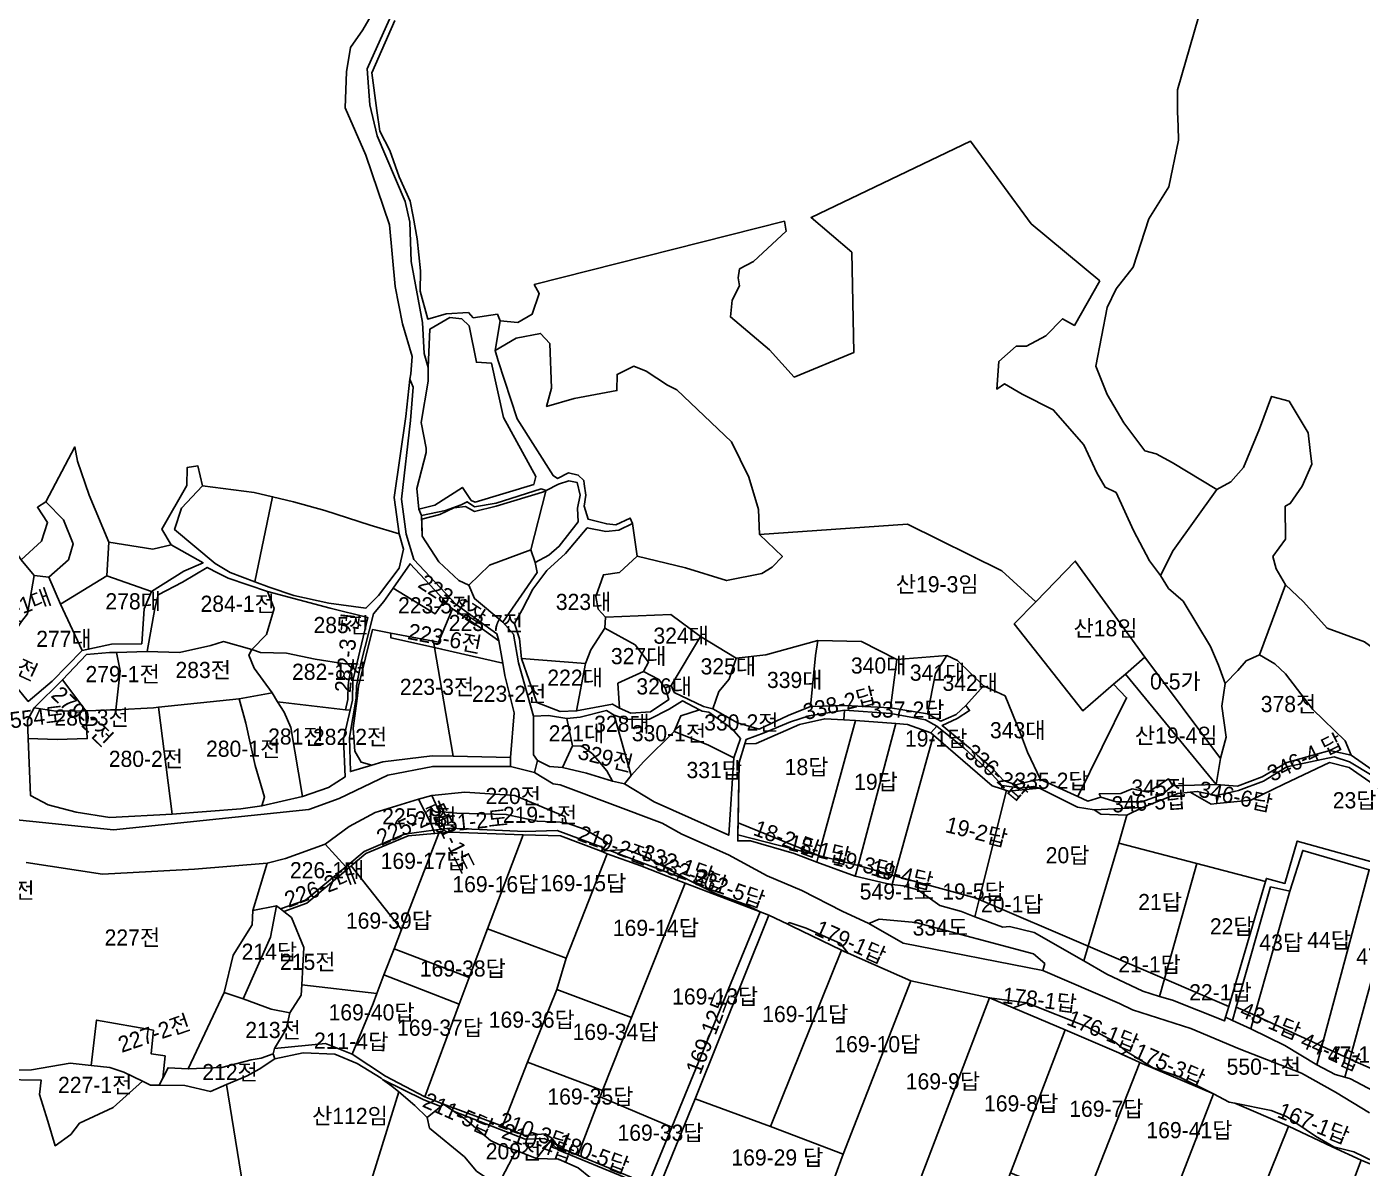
# Model space of a CAD drawing. Header units: metres. Extents: x 245462 to 249549, y 373212 to 377851.
# Drawn here: x 247891.1 to 248304.4, y 376657.6 to 377011 of the extents above; entities that cross this region are included whole.
import ezdxf

# ---------------------------------------------------------------- set-up
doc = ezdxf.new("R2010")
doc.units = ezdxf.units.M
doc.layers.add('00_지번', color=6, linetype='Continuous')
doc.layers.add('00_지적', color=6, linetype='Continuous')
doc.styles.get("Standard").update_dxf_attribs({"font": ''})
doc.styles.get('Standard').set_extended_font_data('Gulim')

msp = doc.modelspace()

# ---------------------------------------------------------------- linework, layer by layer
at = {"layer": '00_지적', "linetype": 'Continuous'}
for points in [[(248305.1, 376820.58), (248293.61, 376824.84), (248286.2, 376833), (248280.65, 376838.2), (248277.74, 376843.19), (248276.71, 376847.01), (248280.65, 376852.36), (248280.53, 376862.52), (248282.14, 376863.38), (248285.8, 376868.79), (248288.85, 376875.55), (248288.3, 376879.82), (248287.69, 376885.28), (248281.8, 376895.1), (248276.38, 376896.54), (248272.63, 376886.5), (248267.72, 376874.51), (248263.77, 376870.14), (248259.44, 376867.74), (248245.58, 376876.12), (248240.66, 376878.76), (248237.14, 376879.68), (248230.61, 376888.33), (248225.45, 376897.14), (248221.96, 376905.93), (248225.5, 376924.05), (248228.3, 376929.88), (248233.49, 376936.55), (248238.36, 376951.54), (248244.6, 376961.39), (248247.54, 376975.89), (248247.5, 376980.12), (248247.27, 376984.68), (248247.24, 376991.47), (248282.89, 377115.02)], [(248006.15, 377019.55), (247996.52, 376997.97), (247997.33, 376986.81), (247999.53, 376977.19), (248008.28, 376956.89), (248009.65, 376950.5), (248010.13, 376938.26), (248013.63, 376919.44), (248014.09, 376909.83), (248015.34, 376905.49), (248015.38, 376901.22), (248013.16, 376888.45), (248014.69, 376880.49), (248014.74, 376879.14), (248011.84, 376868.08), (248012.49, 376861.6), (248013.34, 376859.7), (248013.46, 376853.27), (248018.66, 376845.35), (248024.83, 376839.58), (248027.95, 376838.09), (248029.7, 376833.94), (248038.45, 376826.64), (248041.72, 376822.97), (248043.28, 376814.03), (248047.95, 376797.57), (248047.93, 376785.59), (248049.16, 376783.88), (248048.27, 376780.12), (248040.84, 376781.99), (248040.84, 376784.8), (248041.98, 376798.58), (248039.11, 376810.13), (248038.43, 376813.99), (248037.22, 376820.86), (248036.64, 376823.07), (248024, 376832.1), (248010.88, 376846.07), (248008.57, 376853.89), (248007.06, 376864.73), (248009.9, 376889.04), (248010.7, 376899.39), (248009.71, 376901.86), (248010.02, 376903.57), (248010.37, 376908.89), (248007.39, 376919.04), (248005.19, 376930.57), (248003.42, 376949.63), (247996.01, 376971.24), (247989.65, 376985.83), (247990.06, 376996.97), (247991.27, 377004.58), (247995.11, 377010.01), (248000.67, 377019.71)], [(247996.52, 376997.97), (248006.15, 377019.55)], [(248004.99, 377012.93), (247997.94, 376996.7), (247999.44, 376985.02), (248000.37, 376978.67), (248003.53, 376972.7), (248006.37, 376964.53), (248009.76, 376956.92), (248010.66, 376952.18), (248011.92, 376945.32), (248013, 376935.38), (248012.84, 376929.08), (248015.22, 376920.47), (248020.91, 376922.14), (248027.79, 376922.53), (248029.3, 376920.84), (248036.79, 376922.03), (248037.66, 376919.98), (248036.1, 376910.79), (248037.01, 376907.51), (248042.9, 376889.63), (248053.99, 376872.05), (248055.41, 376871.14), (248058.74, 376872.87), (248061.81, 376872.21), (248063.52, 376870.56), (248063.61, 376869.52), (248064.17, 376865.95), (248063.66, 376862.52), (248064.86, 376858.49), (248070.64, 376857.05), (248073.46, 376856.77), (248077.87, 376858.87), (248078.59, 376857.2), (248074.4, 376855.18), (248070.36, 376854.72), (248064.57, 376855.9), (248057.84, 376847.91), (248052.11, 376842.62), (248047.78, 376836.87), (248044.45, 376830.52), (248042.02, 376826.25), (248043.66, 376821.54), (248044.22, 376815.39), (248048.98, 376801.77), (248056.18, 376798.99), (248061.3, 376799.17), (248072.36, 376801.31), (248074.59, 376800.01), (248078.04, 376798.54), (248084.11, 376798.87), (248089.8, 376802.72), (248088.65, 376806.3), (248090.6, 376807.01), (248091.5, 376804.94), (248100.58, 376800.56), (248103.45, 376799.81), (248111.12, 376795.55), (248117.78, 376793.59), (248126.75, 376797.75), (248133.67, 376800.6), (248144.3, 376800.85), (248158.42, 376800.12), (248169.91, 376798.29), (248173.98, 376796.04), (248178.76, 376798.04), (248181.7, 376800.85), (248182.89, 376799.3), (248179.02, 376796.83), (248174.4, 376794.71), (248183.07, 376787.59), (248185.37, 376785.43), (248189.63, 376781.8), (248193.4, 376777.67), (248197.24, 376776.3), (248202.57, 376777.67), (248204.85, 376777.99), (248216.37, 376772.7), (248219.52, 376771.26), (248223.5, 376772.53), (248228.24, 376771.07), (248236.17, 376771.09), (248242.49, 376773.3), (248245.75, 376776.02), (248259.18, 376776.44), (248265.85, 376775.86), (248273.43, 376778.75), (248281.07, 376783.23), (248294.41, 376786.9), (248301.01, 376785.53), (248308.88, 376780.01)], [(248306.66, 376674.81), (248296.14, 376681.22), (248285.66, 376687.06), (248266.35, 376694.56), (248251.42, 376700.91), (248233.34, 376706.64), (248229.25, 376708.65), (248205.56, 376718.8), (248206.14, 376721.04), (248202.71, 376724.05), (248166.26, 376733.72), (248154.89, 376734.73), (248151.73, 376733.36), (248143.43, 376737.19), (248131.03, 376743.64), (248120.29, 376748.15), (248108.32, 376754.61), (248093.88, 376761.01), (248087.77, 376764.46), (248056.18, 376776.3), (248054.08, 376776.63), (248048.27, 376780.12), (248049.16, 376783.88), (248052.85, 376781.95), (248056.95, 376781.63), (248064.39, 376779.97), (248072.37, 376777.46), (248076.1, 376776.67), (248085.29, 376771.01), (248108.36, 376760.68), (248109.98, 376784.7), (248112.01, 376790.67), (248109.39, 376793.69), (248102.21, 376798.78), (248100.17, 376799.11), (248099.32, 376799.55), (248094.04, 376802.3), (248089.91, 376799.71), (248083.88, 376796.68), (248077.03, 376796.53), (248072.89, 376797.92), (248070.54, 376799.3), (248062.41, 376797.27), (248058.22, 376796.82), (248052.62, 376797.77), (248047.95, 376797.57), (248043.28, 376814.03), (248041.72, 376822.97), (248038.45, 376826.64), (248049.08, 376842), (248048.51, 376845.14), (248052.67, 376847.39), (248055.94, 376850.16), (248061.77, 376857.75), (248061.54, 376861.98), (248062.41, 376865.99), (248061.47, 376869.88), (248058.91, 376870.38), (248055.73, 376869.37), (248051.83, 376867.38), (248050.32, 376867.96), (248036.35, 376863.5), (248029.67, 376862.36), (248027.4, 376863.91), (248025.61, 376862.97), (248020.69, 376861.22), (248013.34, 376859.7), (248012.49, 376861.6), (248017.39, 376862.84), (248025.97, 376868.35), (248028.69, 376864.33), (248029.91, 376863.78), (248048.03, 376869.28), (248048.71, 376871.73), (248038.63, 376889.97), (248034.97, 376906.8), (248030.29, 376907.12), (248028.02, 376918.36), (248025.72, 376920.5), (248022.1, 376920.94), (248015.87, 376917.38), (248015.34, 376905.49), (248014.09, 376909.83), (248013.63, 376919.44), (248010.13, 376938.26), (248009.65, 376950.5), (248008.28, 376956.89), (247999.53, 376977.19), (247997.33, 376986.81), (247996.52, 376997.97)], [(248223.2, 376932.3), (248215.33, 376918.5), (248211.7, 376920.6), (248206.54, 376915.3), (248200.55, 376912.06), (248197.35, 376912.08), (248191.96, 376907.32), (248191.32, 376898.82), (248193.75, 376900.42), (248199.16, 376897.26), (248208.79, 376892.4), (248218.23, 376881.56), (248222.28, 376872.9), (248224.81, 376868.4), (248228.26, 376866.76), (248233.62, 376855.01), (248238.58, 376845.67), (248241.94, 376841.08), (248244.47, 376837.09), (248248.97, 376833.17), (248257.46, 376819.12), (248259.9, 376813.4), (248262, 376807.67), (248260.92, 376800.63), (248262.26, 376791.02), (248260.58, 376784.53), (248260.57, 376784.48), (248237.18, 376815.78), (248215.6, 376845.58), (248203.38, 376832.97), (248192.86, 376842.51), (248163.66, 376856.96), (248117.88, 376853.82), (248117.58, 376861.49), (248114.62, 376871.57), (248109.18, 376882.49), (248092.26, 376898.61), (248089.42, 376900), (248082.8, 376904.36), (248079.03, 376905.92), (248073.84, 376903.35), (248073.74, 376898.32), (248060.53, 376895.93), (248052.02, 376893.44), (248053.53, 376899.06), (248053.05, 376912.87), (248050.11, 376916.01), (248042.56, 376914.58), (248036.1, 376910.79), (248037.66, 376919.98), (248043.15, 376919.38), (248047.55, 376921.98), (248049.74, 376928.34), (248048.18, 376931.16), (248125.58, 376950.76), (248126.15, 376947.66), (248115.99, 376938.3), (248111.66, 376935.98), (248111.28, 376933.23), (248111.67, 376930.8), (248109.39, 376926.29), (248108.89, 376921.15), (248121.01, 376910.93), (248128.59, 376902.5), (248147.12, 376910.17), (248146.48, 376941.18), (248133.84, 376951.91), (248183.16, 376975.55), (248201.94, 376949.99), (248223.2, 376932.3)], [(248008.47, 376890.28), (248009.71, 376901.86), (248010.7, 376899.39), (248009.9, 376889.04), (248007.06, 376864.73), (248008.57, 376853.89), (248010.88, 376846.07), (248024, 376832.1), (248036.64, 376823.07), (248037.22, 376820.86), (248032.75, 376824.1), (248022.89, 376830.83), (248022.39, 376831.17), (248020.36, 376833.35), (248009.73, 376844.74), (248004.52, 376837.18), (248001.66, 376833.02), (247998.42, 376829.25), (247994.51, 376813.88), (247993.16, 376806.94), (247993.08, 376803.13), (247991.04, 376790.99), (247991.3, 376780.43), (247997.89, 376782.39), (248001.37, 376783.42), (248016.6, 376785.31), (248023.11, 376785.17), (248040.84, 376784.8), (248040.84, 376781.99), (248016.79, 376781.99), (248002.89, 376779.31), (247987.79, 376772.1), (247978.38, 376768.66), (247918.02, 376762.34), (247883.04, 376765.97)], [(248241.94, 376841.08), (248245.87, 376848.8), (248259.44, 376867.74), (248263.77, 376870.14), (248267.72, 376874.51), (248272.63, 376886.5), (248276.38, 376896.54), (248281.8, 376895.1), (248287.69, 376885.28), (248288.3, 376879.82), (248288.85, 376875.55), (248285.8, 376868.79), (248282.14, 376863.38), (248280.53, 376862.52), (248280.65, 376852.36), (248276.71, 376847.01), (248277.74, 376843.19), (248280.65, 376838.2), (248272.62, 376816.55), (248268.47, 376814.71), (248265.96, 376811.74), (248262, 376807.67), (248259.9, 376813.4), (248257.46, 376819.12), (248248.97, 376833.17), (248244.47, 376837.09), (248241.94, 376841.08)], [(247886.71, 376808.11), (247891.59, 376802.15), (247898.97, 376808.42), (247908.27, 376817.87), (247917.34, 376819.81), (247926.7, 376819.97), (247927.49, 376830.81), (247929.77, 376836.17), (247939.69, 376842.4), (247945.69, 376845.03), (247935.79, 376850.58), (247932.89, 376855.47), (247940.67, 376868.98), (247940.77, 376874.51), (247944.06, 376875.05), (247945.49, 376868.89), (247939.04, 376861.9), (247936.87, 376855.34), (247949.39, 376844.79), (247954.05, 376842.08), (247961.72, 376839.16), (247966.12, 376837.49), (247973.81, 376834.88), (247984.56, 376832.56), (247996.08, 376830.99), (248000.02, 376834.96), (248006.42, 376843.34), (248007.72, 376849.24), (248006.42, 376854), (248004.88, 376865.28), (248008.47, 376890.28)], [(247910.44, 376865.96), (247916.51, 376851.42), (247915.95, 376841.05), (247901.61, 376832.28), (247897.92, 376840.61), (247904.01, 376845.96), (247905.53, 376850.93), (247902.55, 376858.31), (247897.01, 376863.93), (247906.01, 376880.89), (247906.81, 376876.54), (247910.44, 376865.96)], [(247945.49, 376868.89), (247961.54, 376866.76), (247967.2, 376865.47), (247961.72, 376839.16), (247954.05, 376842.08), (247949.39, 376844.79), (247936.87, 376855.34), (247939.04, 376861.9), (247945.49, 376868.89)], [(248047.16, 376849.07), (248034.34, 376844.35), (248027.95, 376838.1), (248024.84, 376839.58), (248018.67, 376845.36), (248013.47, 376853.27), (248013.36, 376858.59), (248018.95, 376859.99), (248023.25, 376862.06), (248026.86, 376862.45), (248029.65, 376860.96), (248036.37, 376862.55), (248051.78, 376867.16), (248047.16, 376849.07)], [(247864.21, 376854.11), (247872.08, 376858.65), (247874.36, 376860.8), (247877.8, 376863.81), (247882.82, 376864.03), (247883.04, 376855.54), (247889.44, 376845.97), (247893.42, 376841.06), (247891.36, 376829.27), (247889.47, 376826.84), (247887.56, 376827.22), (247883.73, 376835.58), (247883.13, 376836.88), (247878.96, 376841.94), (247864.21, 376854.11)], [(247897.01, 376863.93), (247902.55, 376858.31), (247905.53, 376850.93), (247904.01, 376845.96), (247897.92, 376840.61), (247893.42, 376841.06), (247889.44, 376845.97), (247895.72, 376851.76), (247897.59, 376857.51), (247894.45, 376862.24), (247897.01, 376863.93)], [(247967.2, 376865.47), (247973.71, 376863.94), (247983.34, 376861.18), (247997.39, 376856.69), (248006.42, 376854), (248007.72, 376849.24), (248006.42, 376843.34), (248000.02, 376834.96), (247996.08, 376830.99), (247984.56, 376832.56), (247973.81, 376834.88), (247966.12, 376837.49), (247961.72, 376839.16), (247967.2, 376865.47)], [(248080.04, 376847.06), (248074.56, 376842.07), (248069.6, 376841.34), (248067.26, 376834.63), (248067.98, 376830.72), (248070.27, 376828.2), (248070.04, 376824.78), (248065.73, 376818.05), (248064.03, 376813.86), (248044.22, 376815.39), (248043.66, 376821.54), (248042.02, 376826.25), (248044.45, 376830.52), (248047.78, 376836.87), (248052.11, 376842.62), (248057.84, 376847.91), (248064.57, 376855.9), (248070.36, 376854.72), (248074.4, 376855.18), (248078.59, 376857.2), (248080.04, 376847.06)], [(248080.04, 376847.06), (248094.96, 376843.45), (248107.68, 376839.54), (248118.62, 376841.69), (248121.76, 376843.67), (248124.99, 376847.02), (248117.88, 376853.82), (248163.66, 376856.96), (248192.86, 376842.51), (248203.38, 376832.97), (248196.72, 376826.11), (248217.92, 376799.24), (248227.48, 376807.46), (248231.5, 376803.25), (248216.37, 376772.7), (248204.85, 376777.99), (248200.78, 376786.38), (248198.63, 376792.23), (248193.87, 376803.83), (248187.18, 376806.99), (248179.21, 376814.77), (248175.86, 376816.34), (248160.37, 376815.07), (248149.44, 376820.64), (248135.96, 376820.98), (248119.89, 376816.55), (248110.69, 376815.53), (248099.58, 376822.27), (248090.43, 376828.99), (248070.27, 376828.2), (248067.98, 376830.72), (248067.26, 376834.63), (248069.6, 376841.34), (248074.56, 376842.07), (248080.04, 376847.06)], [(247916.51, 376851.42), (247930.11, 376849.23), (247935.79, 376850.58), (247945.69, 376845.03), (247939.69, 376842.4), (247929.77, 376836.17), (247915.95, 376841.05), (247916.51, 376851.42)], [(248047.16, 376849.06), (248048.51, 376845.14), (248049.08, 376842), (248038.45, 376826.64), (248029.7, 376833.94), (248027.95, 376838.09), (248034.34, 376844.35), (248047.16, 376849.06)], [(248237.18, 376815.78), (248231.11, 376810.58), (248227.48, 376807.46), (248217.92, 376799.24), (248196.72, 376826.11), (248203.38, 376832.97), (248215.6, 376845.58), (248237.18, 376815.78)], [(247950.4, 376841.84), (247946.91, 376843.61), (247939.3, 376839.07), (247931.78, 376835.12), (247930.8, 376830.84), (247928.44, 376817.55), (247918.91, 376817.3), (247916.78, 376817.24), (247909.59, 376816.62), (247902.15, 376808.84), (247893.43, 376800.11), (247891.33, 376796.33), (247891.57, 376790.68), (247892.32, 376772.99), (247897.78, 376770.13), (247906.46, 376767.83), (247916.83, 376766.18), (247936.08, 376767.27), (247957.33, 376768.91), (247963.89, 376769.78), (247976.48, 376772.69), (247984.53, 376775.49), (247989.64, 376778.76), (247989.1, 376790.53), (247991.18, 376799.38), (247991.92, 376802.5), (247992.03, 376808.57), (247993.25, 376813.72), (247996.67, 376828.15), (247985, 376831.04), (247965.65, 376836.14), (247953.45, 376840.28), (247950.4, 376841.84)], [(247928.44, 376817.55), (247930.8, 376830.84), (247931.78, 376835.12), (247939.3, 376839.07), (247946.91, 376843.61), (247950.4, 376841.84), (247953.45, 376840.28), (247965.65, 376836.14), (247967.7, 376830.86), (247965.28, 376822.87), (247960.75, 376818.16), (247952.03, 376820.65), (247948.14, 376819.46), (247938.39, 376817.23), (247928.44, 376817.55)], [(248004.52, 376837.18), (248009.73, 376844.74), (248020.36, 376833.35), (248017.48, 376829.23), (248004.52, 376837.18)], [(247897.92, 376840.61), (247901.61, 376832.28), (247908.27, 376817.87), (247898.97, 376808.42), (247891.59, 376802.15), (247886.71, 376808.11), (247884.01, 376815.39), (247885.3, 376820.6), (247889.47, 376826.84), (247891.36, 376829.27), (247893.42, 376841.06), (247897.92, 376840.61)], [(247929.77, 376836.17), (247927.49, 376830.81), (247926.7, 376819.97), (247917.34, 376819.81), (247908.27, 376817.87), (247901.61, 376832.28), (247915.95, 376841.05), (247929.77, 376836.17)], [(248022.89, 376830.83), (248018.54, 376820.49), (248017.01, 376820.78), (248003.79, 376823.28), (247998.12, 376824.36), (247993.84, 376806.88), (247993.42, 376803.07), (247992.14, 376793.88), (247992.67, 376786.77), (247994.57, 376783.32), (247997.89, 376782.39), (247991.3, 376780.43), (247991.04, 376790.99), (247993.08, 376803.13), (247993.16, 376806.94), (247994.51, 376813.88), (247998.42, 376829.25), (248001.66, 376833.02), (248004.52, 376837.18), (248017.48, 376829.23), (248020.36, 376833.35), (248022.39, 376831.17), (248022.89, 376830.83)], [(248305.1, 376820.58), (248317.42, 376811.56), (248322, 376807.46), (248326.86, 376799.67), (248328.19, 376793.86), (248332.52, 376790.35), (248337.36, 376788.46), (248331.67, 376782.79), (248327.26, 376777.21), (248321.31, 376771.81), (248319.14, 376772.21), (248315.55, 376775), (248308.88, 376780.01), (248301.01, 376785.53), (248299.17, 376789.89), (248289.16, 376799.6), (248280.69, 376810.69), (248277.41, 376813.76), (248272.62, 376816.55), (248280.65, 376838.2), (248286.2, 376833), (248293.61, 376824.84), (248305.1, 376820.58)], [(247960.75, 376818.16), (247965.28, 376822.87), (247967.7, 376830.86), (247965.65, 376836.14), (247985, 376831.04), (247996.67, 376828.15), (247993.25, 376813.72), (247991.82, 376813.74), (247989.6, 376813.76), (247980.35, 376815.23), (247971.48, 376817.04), (247963.47, 376817.27), (247960.75, 376818.16)], [(248022.89, 376830.83), (248032.75, 376824.1), (248037.22, 376820.86), (248038.43, 376813.99), (248019.5, 376818.32), (248017.35, 376818.8), (248017.01, 376820.78), (248018.54, 376820.49), (248022.89, 376830.83)], [(248070.04, 376824.78), (248070.27, 376828.2), (248090.43, 376828.99), (248099.58, 376822.27), (248090.6, 376807.01), (248088.65, 376806.3), (248086.74, 376808.93), (248082, 376811.43), (248083.54, 376814.3), (248079.36, 376819.61), (248070.04, 376824.78)], [(248064.03, 376813.86), (248065.73, 376818.05), (248070.04, 376824.78), (248079.36, 376819.61), (248083.54, 376814.3), (248082, 376811.43), (248074.07, 376807.77), (248074.59, 376800.01), (248072.36, 376801.31), (248061.3, 376799.17), (248064.03, 376813.86)], [(247928.44, 376817.55), (247938.39, 376817.23), (247948.14, 376819.46), (247952.03, 376820.65), (247960.75, 376818.16), (247959.88, 376816.48), (247961.54, 376812.41), (247967.08, 376804.83), (247956.85, 376802.98), (247931.95, 376800.35), (247930.4, 376800.18), (247918.68, 376799.54), (247920.03, 376811.57), (247918.91, 376817.3), (247928.44, 376817.55)], [(248003.79, 376823.28), (248003.84, 376821.81), (248017.35, 376818.8), (248023.11, 376785.17), (248016.6, 376785.31), (248001.37, 376783.42), (247997.89, 376782.39), (247994.57, 376783.32), (247992.67, 376786.77), (247992.14, 376793.88), (247993.42, 376803.07), (247993.84, 376806.88), (247998.12, 376824.36), (248003.79, 376823.28)], [(248003.79, 376823.28), (248017.01, 376820.78), (248017.35, 376818.8), (248003.84, 376821.81), (248003.79, 376823.28)], [(248110.69, 376815.53), (248108.54, 376808.99), (248105.3, 376805.22), (248103.45, 376799.81), (248100.58, 376800.56), (248091.5, 376804.94), (248090.6, 376807.01), (248099.58, 376822.27), (248110.69, 376815.53)], [(248135.96, 376820.98), (248135.21, 376816.39), (248133.67, 376800.6), (248126.75, 376797.75), (248117.78, 376793.59), (248111.12, 376795.55), (248103.45, 376799.81), (248105.3, 376805.22), (248108.54, 376808.99), (248110.69, 376815.53), (248119.89, 376816.55), (248135.96, 376820.98)], [(248135.96, 376820.98), (248149.44, 376820.64), (248160.37, 376815.07), (248158.42, 376800.12), (248144.3, 376800.85), (248133.67, 376800.6), (248135.21, 376816.39), (248135.96, 376820.98)], [(247902.15, 376808.84), (247909.59, 376816.62), (247916.78, 376817.24), (247918.91, 376817.3), (247920.03, 376811.57), (247918.68, 376799.54), (247909.46, 376799.25), (247902.15, 376808.84)], [(247991.82, 376813.74), (247990.75, 376808.75), (247990.59, 376807.07), (247990.51, 376803.27), (247990.45, 376802.72), (247989.81, 376799.54), (247968.77, 376802.01), (247967.08, 376804.83), (247961.54, 376812.41), (247959.88, 376816.48), (247960.75, 376818.16), (247963.47, 376817.27), (247971.48, 376817.04), (247980.35, 376815.23), (247989.6, 376813.76), (247991.82, 376813.74)], [(248038.43, 376813.99), (248039.11, 376810.13), (248041.98, 376798.58), (248040.84, 376784.8), (248023.11, 376785.17), (248017.35, 376818.8), (248019.5, 376818.32), (248038.43, 376813.99)], [(248262, 376807.67), (248265.96, 376811.74), (248268.47, 376814.71), (248272.62, 376816.55), (248277.41, 376813.76), (248280.69, 376810.69), (248289.16, 376799.6), (248299.17, 376789.89), (248301.01, 376785.53), (248294.41, 376786.9), (248281.07, 376783.23), (248273.43, 376778.75), (248265.85, 376775.86), (248259.18, 376776.44), (248260.57, 376784.48), (248260.58, 376784.53), (248262.26, 376791.02), (248260.92, 376800.63), (248262, 376807.67)], [(247989.81, 376799.54), (247990.45, 376802.72), (247990.51, 376803.27), (247990.59, 376807.07), (247990.75, 376808.75), (247991.82, 376813.74), (247993.25, 376813.72), (247992.03, 376808.57), (247991.92, 376802.5), (247991.18, 376799.38), (247989.81, 376799.54)], [(248064.03, 376813.86), (248061.3, 376799.17), (248056.18, 376798.99), (248048.98, 376801.77), (248044.22, 376815.39), (248064.03, 376813.86)], [(248160.37, 376815.07), (248175.86, 376816.34), (248172.34, 376810.77), (248169.91, 376798.29), (248158.42, 376800.12), (248160.37, 376815.07)], [(248175.86, 376816.34), (248179.21, 376814.77), (248187.18, 376806.99), (248181.7, 376800.85), (248178.76, 376798.04), (248173.98, 376796.04), (248169.91, 376798.29), (248172.34, 376810.77), (248175.86, 376816.34)], [(248231.11, 376810.58), (248237.18, 376815.78), (248260.57, 376784.48), (248259.18, 376776.44), (248231.11, 376810.58)], [(247893.43, 376800.11), (247902.15, 376808.84), (247909.46, 376799.25), (247900.15, 376799.07), (247893.43, 376800.11)], [(248088.65, 376806.3), (248089.8, 376802.72), (248084.11, 376798.87), (248078.04, 376798.54), (248074.59, 376800.01), (248074.07, 376807.77), (248082, 376811.43), (248086.74, 376808.93), (248088.65, 376806.3)], [(248227.48, 376807.46), (248231.11, 376810.58), (248259.18, 376776.44), (248245.75, 376776.02), (248244.49, 376778.14), (248238.18, 376774.09), (248233.18, 376775.05), (248229.73, 376773.65), (248223.01, 376773.53), (248223.5, 376772.53), (248219.52, 376771.26), (248216.37, 376772.7), (248231.5, 376803.25), (248227.48, 376807.46)], [(247967.08, 376804.83), (247968.77, 376802.01), (247970.8, 376798.77), (247972.8, 376794.05), (247976.48, 376772.69), (247963.89, 376769.78), (247964.67, 376772.47), (247961.85, 376782.34), (247958.91, 376795.38), (247956.85, 376802.98), (247967.08, 376804.83)], [(248181.7, 376800.85), (248187.18, 376806.99), (248193.87, 376803.83), (248198.63, 376792.23), (248200.78, 376786.38), (248204.85, 376777.99), (248202.57, 376777.67), (248197.24, 376776.3), (248193.4, 376777.67), (248189.63, 376781.8), (248185.37, 376785.43), (248183.07, 376787.59), (248174.4, 376794.71), (248179.02, 376796.83), (248182.89, 376799.3), (248181.7, 376800.85)], [(247893.43, 376800.11), (247900.15, 376799.07), (247909.46, 376799.25), (247909.87, 376790.63), (247900.51, 376790.37), (247891.57, 376790.68), (247891.33, 376796.33), (247893.43, 376800.11)], [(247931.95, 376800.35), (247936.08, 376767.27), (247916.83, 376766.18), (247906.46, 376767.83), (247897.78, 376770.13), (247892.32, 376772.99), (247891.57, 376790.68), (247900.51, 376790.37), (247909.87, 376790.63), (247909.46, 376799.25), (247918.68, 376799.54), (247930.4, 376800.18), (247931.95, 376800.35)], [(247931.95, 376800.35), (247956.85, 376802.98), (247958.91, 376795.38), (247961.85, 376782.34), (247964.67, 376772.47), (247963.89, 376769.78), (247957.33, 376768.91), (247936.08, 376767.27), (247931.95, 376800.35)], [(247968.77, 376802.01), (247989.81, 376799.54), (247991.18, 376799.38), (247989.1, 376790.53), (247989.64, 376778.76), (247984.53, 376775.49), (247976.48, 376772.69), (247972.8, 376794.05), (247970.8, 376798.77), (247968.77, 376802.01)], [(248099.32, 376799.55), (248093.54, 376797.67), (248091.52, 376792.77), (248082.11, 376783.52), (248078.17, 376779.18), (248072.89, 376797.92), (248077.03, 376796.53), (248083.88, 376796.68), (248089.91, 376799.71), (248094.04, 376802.3), (248099.32, 376799.55)], [(248047.95, 376797.57), (248052.62, 376797.77), (248058.22, 376796.82), (248060.01, 376788.42), (248056.95, 376781.63), (248052.85, 376781.95), (248049.16, 376783.88), (248047.93, 376785.59), (248047.95, 376797.57)], [(248072.89, 376797.92), (248078.17, 376779.18), (248076.1, 376776.67), (248072.37, 376777.46), (248070.62, 376780.69), (248066.19, 376785.89), (248062.98, 376788.28), (248060.01, 376788.42), (248058.22, 376796.82), (248062.41, 376797.27), (248070.54, 376799.3), (248072.89, 376797.92)], [(248091.52, 376792.77), (248093.54, 376797.67), (248099.32, 376799.55), (248100.17, 376799.11), (248102.21, 376798.78), (248109.39, 376793.69), (248112.01, 376790.67), (248109.98, 376784.7), (248101.88, 376788.64), (248091.52, 376792.77)], [(248307.48, 376779.23), (248300.43, 376783.46), (248295.76, 376784.93), (248281.11, 376781.86), (248273.89, 376777.47), (248266.17, 376774.54), (248259.31, 376772.96), (248253.37, 376774.28), (248251.19, 376773.99), (248247.31, 376773.59), (248236.42, 376769.28), (248221.42, 376768.57), (248216.34, 376769.35), (248204.51, 376775.23), (248202.58, 376775.82), (248198.78, 376775.31), (248192.97, 376776.12), (248188.86, 376780.61), (248181.25, 376787.66), (248172.76, 376794.46), (248169.28, 376796.44), (248158.56, 376798.35), (248144.15, 376799.37), (248133.26, 376797.7), (248127.45, 376795.83), (248119.3, 376792.39), (248113.74, 376790.33), (248113.33, 376789), (248111.55, 376783.25), (248111.19, 376760.83), (248111.16, 376758.93), (248115.1, 376758.94), (248128.58, 376755.1), (248135.64, 376752.42), (248147.53, 376748.04), (248157.22, 376745.72), (248158.96, 376745.49), (248162.32, 376745.03), (248166.84, 376743.82), (248173.74, 376739.01), (248180.37, 376737.12), (248184.57, 376735.5), (248193.21, 376732.24), (248195.21, 376732.44), (248202.86, 376730.58), (248218.31, 376721.88), (248225.41, 376717.69), (248236.52, 376712.4), (248241.69, 376710.84), (248245.69, 376709.64), (248261.76, 376703.24), (248262.1, 376704.38), (248264.24, 376703.41), (248269.92, 376700.83), (248280.46, 376695.65), (248290.33, 376689.69), (248296.05, 376686.63), (248299.01, 376685.8), (248300.76, 376685.31), (248312.84, 376678.93)], [(248136.19, 376754.43), (248111.25, 376764.54), (248111.55, 376783.25), (248113.33, 376789), (248116.84, 376789.15), (248130.28, 376794.95), (248138.08, 376796.74), (248144.03, 376796.4), (248147.56, 376796.2), (248136.19, 376754.43)], [(248144.03, 376796.4), (248138.08, 376796.74), (248130.28, 376794.95), (248116.84, 376789.15), (248113.33, 376789), (248113.74, 376790.33), (248119.3, 376792.39), (248127.45, 376795.83), (248133.26, 376797.7), (248144.15, 376799.37), (248144.03, 376796.4)], [(248147.56, 376796.2), (248160.08, 376795.25), (248148.4, 376751.31), (248136.19, 376754.43), (248147.56, 376796.2)], [(248144.03, 376796.4), (248144.15, 376799.37), (248158.56, 376798.35), (248169.28, 376796.44), (248172.76, 376794.46), (248170.88, 376792.38), (248163.65, 376795), (248160.08, 376795.25), (248147.56, 376796.2), (248144.03, 376796.4)], [(248091.52, 376792.77), (248101.88, 376788.64), (248109.98, 376784.7), (248108.36, 376760.68), (248085.29, 376771.01), (248076.1, 376776.67), (248078.17, 376779.18), (248082.11, 376783.52), (248091.52, 376792.77)], [(248170.88, 376792.38), (248171.77, 376791.67), (248159.71, 376748.18), (248148.4, 376751.31), (248160.08, 376795.25), (248163.65, 376795), (248170.88, 376792.38)], [(248159.71, 376748.18), (248171.77, 376791.67), (248189.92, 376775.98), (248192.76, 376775.07), (248194.32, 376774.57), (248185.89, 376740.78), (248184.92, 376741.19), (248159.71, 376748.18)], [(248170.88, 376792.38), (248172.76, 376794.46), (248181.25, 376787.66), (248188.86, 376780.61), (248192.97, 376776.12), (248192.76, 376775.07), (248189.92, 376775.98), (248171.77, 376791.67), (248170.88, 376792.38)], [(248056.95, 376781.63), (248060.01, 376788.42), (248062.98, 376788.28), (248066.19, 376785.89), (248070.62, 376780.69), (248072.37, 376777.46), (248064.39, 376779.97), (248056.95, 376781.63)], [(248316.91, 376769.32), (248314.23, 376772.07), (248300.34, 376781.65), (248294.3, 376783.18), (248280.19, 376776.48), (248269.94, 376771.61), (248259.37, 376770.5), (248259.31, 376772.96), (248266.17, 376774.54), (248273.89, 376777.47), (248281.11, 376781.86), (248295.76, 376784.93), (248300.43, 376783.46), (248307.48, 376779.23), (248314.4, 376773.72), (248319.07, 376770.95), (248316.91, 376769.32)], [(247883.04, 376765.97), (247918.02, 376762.34), (247978.38, 376768.66), (247987.79, 376772.1), (248002.89, 376779.31), (248016.79, 376781.99), (248040.84, 376781.99), (248048.27, 376780.12), (248054.08, 376776.63), (248056.18, 376776.3), (248087.77, 376764.46), (248093.88, 376761.01), (248108.32, 376754.61), (248120.29, 376748.15), (248131.03, 376743.64), (248143.43, 376737.19), (248151.73, 376733.36), (248162.3, 376727.33), (248205.56, 376718.8), (248229.25, 376708.65), (248233.34, 376706.64), (248251.42, 376700.91), (248266.35, 376694.56), (248285.66, 376687.06), (248296.14, 376681.22), (248306.66, 376674.81)], [(248259.37, 376770.5), (248269.94, 376771.61), (248280.19, 376776.48), (248294.3, 376783.18), (248300.34, 376781.65), (248314.23, 376772.07), (248316.91, 376769.32), (248316.34, 376764.56), (248311.44, 376751.34), (248284.31, 376758.91), (248280.49, 376745.8), (248274.76, 376747.33), (248274.52, 376746.36), (248253.26, 376751.96), (248229.05, 376758.3), (248231.6, 376766.91), (248236.42, 376769.28), (248247.31, 376773.59), (248251.19, 376773.99), (248257.64, 376770.32), (248259.37, 376770.5)], [(248204.51, 376775.23), (248216.34, 376769.35), (248221.42, 376768.57), (248223.5, 376767.21), (248231.6, 376766.91), (248229.05, 376758.3), (248219.62, 376726.33), (248185.89, 376740.78), (248194.32, 376774.57), (248194.98, 376774.36), (248204.51, 376775.23)], [(248194.32, 376774.57), (248192.76, 376775.07), (248192.97, 376776.12), (248198.78, 376775.31), (248202.58, 376775.82), (248204.51, 376775.23), (248194.98, 376774.36), (248194.32, 376774.57)], [(248245.75, 376776.02), (248242.49, 376773.3), (248236.17, 376771.09), (248228.24, 376771.07), (248223.5, 376772.53), (248223.01, 376773.53), (248229.73, 376773.65), (248233.18, 376775.05), (248238.18, 376774.09), (248244.49, 376778.14), (248245.75, 376776.02)], [(248314.61, 376656.54), (248301.77, 376662.69), (248295.59, 376664.3), (248290, 376667.6), (248280.98, 376673.64), (248276.27, 376675.54), (248264.96, 376677.78), (248263.21, 376678.11), (248258.4, 376680.63), (248247.54, 376686.02), (248239.73, 376688.73), (248231.51, 376693.77), (248227.97, 376696.68), (248219.27, 376701.42), (248200.59, 376708.8), (248189.08, 376710.39), (248164.67, 376715.61), (248145.32, 376724.19), (248145.25, 376724.27), (248142.92, 376727.16), (248132.34, 376731.98), (248127.07, 376733.65), (248126.69, 376733.15), (248120.76, 376736.01), (248118.06, 376737.03), (248113.04, 376739.49), (248104.47, 376742.56), (248096.4, 376746.61), (248093.32, 376748.23), (248082.89, 376753.9), (248076.64, 376756.33), (248071.59, 376755.99), (248068.84, 376755.76), (248069.7, 376756.85), (248070.84, 376758.32), (248063.98, 376762.48), (248058.03, 376764.58), (248057.69, 376766.56), (248042.18, 376772.98), (248026.73, 376774.06), (248016.48, 376773.06), (248012.36, 376771.83), (247998.98, 376767.72), (247990.9, 376763.39), (247983.52, 376757.94), (247971.18, 376753.47), (247965.57, 376752.08), (247943.03, 376750.16), (247914.53, 376748.61), (247890.9, 376752.23)], [(248016.97, 376762.23), (248007.99, 376761.01), (247995.53, 376755.65), (247989.87, 376750.96), (247983.52, 376757.94), (247990.9, 376763.39), (247998.98, 376767.72), (248012.36, 376771.83), (248016.1, 376764.67), (248016.97, 376762.23)], [(248012.36, 376771.83), (248016.48, 376773.06), (248018.73, 376768.01), (248018.79, 376763.1), (248019.66, 376762.59), (248016.97, 376762.23), (248016.1, 376764.67), (248012.36, 376771.83)], [(248018.73, 376768.01), (248016.48, 376773.06), (248026.73, 376774.06), (248042.18, 376772.98), (248057.69, 376766.56), (248058.03, 376764.58), (248056.18, 376764.8), (248049.18, 376765.06), (248039.5, 376767.17), (248024.25, 376767.55), (248018.73, 376768.01)], [(248259.31, 376772.96), (248259.37, 376770.5), (248257.64, 376770.32), (248251.19, 376773.99), (248253.37, 376774.28), (248259.31, 376772.96)], [(248018.73, 376768.01), (248024.25, 376767.55), (248039.5, 376767.17), (248049.18, 376765.06), (248056.18, 376764.8), (248058.03, 376764.58), (248063.98, 376762.48), (248070.84, 376758.32), (248069.7, 376756.85), (248055.31, 376762.21), (248045.35, 376761.85), (248021.8, 376762.88), (248019.66, 376762.59), (248018.79, 376763.1), (248018.73, 376768.01)], [(248236.42, 376769.28), (248231.6, 376766.91), (248223.5, 376767.21), (248221.42, 376768.57), (248236.42, 376769.28)], [(248021.42, 376761.54), (248019.66, 376762.59), (248021.8, 376762.88), (248045.35, 376761.85), (248055.31, 376762.21), (248069.7, 376756.85), (248068.84, 376755.76), (248056.27, 376760.57), (248044.72, 376760.8), (248022.41, 376761.63), (248021.42, 376761.54)], [(248111.19, 376760.83), (248111.25, 376764.54), (248136.19, 376754.43), (248111.19, 376760.83)], [(248016.97, 376762.23), (248017.33, 376761.2), (248009.13, 376760.51), (247996.04, 376755.03), (247991.53, 376751.23), (247990.48, 376750.34), (247989.87, 376750.96), (247995.53, 376755.65), (248007.99, 376761.01), (248016.97, 376762.23)], [(248017.33, 376761.2), (248018.64, 376761.31), (248007.1, 376731.53), (247991.53, 376751.23), (247996.04, 376755.03), (248009.13, 376760.51), (248017.33, 376761.2)], [(248018.64, 376761.31), (248021.42, 376761.54), (248022.41, 376761.63), (248044.72, 376760.8), (248033.72, 376731.77), (248028.07, 376716.63), (248004.79, 376725.58), (248007.1, 376731.53), (248018.64, 376761.31)], [(248019.66, 376762.59), (248021.42, 376761.54), (248018.64, 376761.31), (248017.33, 376761.2), (248016.97, 376762.23), (248019.66, 376762.59)], [(248044.72, 376760.8), (248056.27, 376760.57), (248068.84, 376755.76), (248070.74, 376754.91), (248058.04, 376722.71), (248033.72, 376731.77), (248044.72, 376760.8)], [(248136.19, 376754.43), (248135.64, 376752.42), (248128.58, 376755.1), (248115.1, 376758.94), (248111.16, 376758.93), (248111.19, 376760.83), (248136.19, 376754.43)], [(248306.58, 376749.99), (248286.02, 376756.01), (248282, 376743.42), (248276.06, 376744.72), (248265.42, 376707.54), (248264.24, 376703.41), (248262.1, 376704.38), (248263.09, 376707.72), (248274.52, 376746.36), (248274.76, 376747.33), (248280.49, 376745.8), (248284.31, 376758.91), (248311.44, 376751.34)], [(247965.57, 376752.08), (247971.18, 376753.47), (247983.52, 376757.94), (247989.87, 376750.96), (247977.39, 376740.63), (247969.69, 376737.88), (247968.42, 376738.9), (247961.05, 376737.45), (247965.57, 376752.08)], [(248070.74, 376754.91), (248081.15, 376751.24), (248092.25, 376746.9), (248094.88, 376745.89), (248078.25, 376704.27), (248055.15, 376712.99), (248058.04, 376722.71), (248070.74, 376754.91)], [(248068.84, 376755.76), (248071.59, 376755.99), (248093.04, 376747.88), (248092.25, 376746.9), (248081.15, 376751.24), (248070.74, 376754.91), (248068.84, 376755.76)], [(248071.59, 376755.99), (248076.64, 376756.33), (248082.89, 376753.9), (248093.32, 376748.23), (248093.04, 376747.88), (248071.59, 376755.99)], [(248135.64, 376752.42), (248136.19, 376754.43), (248148.4, 376751.31), (248147.53, 376748.04), (248135.64, 376752.42)], [(248253.26, 376751.96), (248243.2, 376716.23), (248219.62, 376726.33), (248229.05, 376758.3), (248253.26, 376751.96)], [(248282, 376743.42), (248286.02, 376756.01), (248306.58, 376749.99), (248291.87, 376695.41), (248271.11, 376705.03), (248282, 376743.42)], [(247890.9, 376752.23), (247914.53, 376748.61), (247943.03, 376750.16), (247965.57, 376752.08), (247961.05, 376737.45), (247960.9, 376732.98), (247955.02, 376723.63), (247952.2, 376712.04), (247941.09, 376688.4), (247934.88, 376688.76), (247933.22, 376685.56), (247933.95, 376692.42), (247929.61, 376693.06), (247930.3, 376700.34), (247912.73, 376703.49), (247911.08, 376689.41), (247904.52, 376690.13), (247892.59, 376688.09), (247882.82, 376687.9)], [(247989.87, 376750.96), (247990.48, 376750.34), (247977.76, 376739.65), (247970.67, 376737.09), (247969.69, 376737.88), (247977.39, 376740.63), (247989.87, 376750.96)], [(247990.48, 376750.34), (247991.53, 376751.23), (248007.1, 376731.53), (248004.79, 376725.58), (248001.67, 376717.45), (247999.49, 376711.71), (247976.24, 376714.36), (247976.89, 376725.93), (247973.01, 376735.2), (247970.67, 376737.09), (247977.76, 376739.65), (247990.48, 376750.34)], [(248148.4, 376751.31), (248159.71, 376748.18), (248158.96, 376745.49), (248157.22, 376745.72), (248147.53, 376748.04), (248148.4, 376751.31)], [(248253.26, 376751.96), (248274.52, 376746.36), (248263.09, 376707.72), (248243.2, 376716.23), (248253.26, 376751.96)], [(248093.04, 376747.88), (248093.32, 376748.23), (248096.4, 376746.61), (248104.47, 376742.56), (248113.04, 376739.49), (248118.06, 376737.03), (248094.88, 376745.89), (248092.25, 376746.9), (248093.04, 376747.88)], [(248159.71, 376748.18), (248184.92, 376741.19), (248185.89, 376740.78), (248184.57, 376735.5), (248180.37, 376737.12), (248173.74, 376739.01), (248166.84, 376743.82), (248162.32, 376745.03), (248158.96, 376745.49), (248159.71, 376748.18)], [(248315.91, 376747.56), (248300.55, 376691.42), (248291.87, 376695.41), (248306.58, 376749.99), (248315.91, 376747.56)], [(248329.53, 376743.81), (248314.47, 376685.28), (248300.55, 376691.42), (248315.91, 376747.56), (248329.53, 376743.81)], [(248094.88, 376745.89), (248118.06, 376737.03), (248090.77, 376670.37), (248068.59, 376679.69), (248069.3, 376681.72), (248078.25, 376704.27), (248094.88, 376745.89)], [(248265.42, 376707.54), (248276.06, 376744.72), (248282, 376743.42), (248271.11, 376705.03), (248270.46, 376705.33), (248265.42, 376707.54)], [(247961.05, 376737.45), (247968.42, 376738.9), (247966.57, 376729.18), (247958.08, 376710.12), (247952.2, 376712.04), (247955.02, 376723.63), (247960.9, 376732.98), (247961.05, 376737.45)], [(247969.69, 376737.88), (247970.67, 376737.09), (247973.01, 376735.2), (247976.89, 376725.93), (247976.24, 376714.36), (247976.06, 376711.16), (247972.54, 376705.73), (247966.75, 376706.9), (247958.08, 376710.12), (247966.57, 376729.18), (247968.42, 376738.9), (247969.69, 376737.88)], [(248184.57, 376735.5), (248185.89, 376740.78), (248219.62, 376726.33), (248218.31, 376721.88), (248202.86, 376730.58), (248195.21, 376732.44), (248193.21, 376732.24), (248184.57, 376735.5)], [(248118.06, 376737.03), (248120.76, 376736.01), (248098.02, 376679.17), (248086.77, 376651.59), (248083.56, 376652.76), (248090.77, 376670.37), (248118.06, 376737.03)], [(248120.76, 376736.01), (248126.69, 376733.15), (248127.94, 376732.55), (248143.29, 376725.14), (248121.25, 376670.52), (248098.02, 376679.17), (248120.76, 376736.01)], [(248151.73, 376733.36), (248154.89, 376734.73), (248166.26, 376733.72), (248202.71, 376724.05), (248206.14, 376721.04), (248205.56, 376718.8), (248162.3, 376727.33), (248151.73, 376733.36)], [(248058.04, 376722.71), (248055.15, 376712.99), (248046.09, 376690.51), (248038.35, 376670.65), (248037.52, 376671), (248020.14, 376677.43), (248014.29, 376679.79), (248024.99, 376708.45), (248028.07, 376716.63), (248033.72, 376731.77), (248058.04, 376722.71)], [(248143.29, 376725.14), (248127.94, 376732.55), (248126.69, 376733.15), (248127.07, 376733.65), (248132.34, 376731.98), (248142.92, 376727.16), (248145.23, 376724.23), (248143.89, 376724.87), (248143.29, 376725.14)], [(248004.79, 376725.58), (248028.07, 376716.63), (248024.99, 376708.45), (248001.67, 376717.45), (248004.79, 376725.58)], [(248218.31, 376721.88), (248219.62, 376726.33), (248243.2, 376716.23), (248241.69, 376710.84), (248236.52, 376712.4), (248225.41, 376717.69), (248218.31, 376721.88)], [(248143.29, 376725.14), (248143.89, 376724.87), (248145.32, 376724.19), (248164.67, 376715.61), (248143.82, 376662.01), (248121.25, 376670.52), (248143.29, 376725.14)], [(248001.67, 376717.45), (248024.99, 376708.45), (248014.29, 376679.79), (248002.16, 376686.16), (247991.82, 376692.92), (247998.33, 376708.65), (247999.49, 376711.71), (248001.67, 376717.45)], [(247999.49, 376711.71), (247998.33, 376708.65), (247991.82, 376692.92), (247983.57, 376696.24), (247967.82, 376694.68), (247971.42, 376700.72), (247972.54, 376705.73), (247976.06, 376711.16), (247976.24, 376714.36), (247999.49, 376711.71)], [(248189.08, 376710.39), (248165.72, 376649.31), (248164.07, 376645.17), (248140.75, 376653.86), (248141.15, 376654.95), (248143.82, 376662.01), (248164.67, 376715.61), (248189.08, 376710.39)], [(248243.2, 376716.23), (248263.09, 376707.72), (248262.1, 376704.38), (248261.76, 376703.24), (248245.69, 376709.64), (248241.69, 376710.84), (248243.2, 376716.23)], [(247958.08, 376710.12), (247966.75, 376706.9), (247972.54, 376705.73), (247971.42, 376700.72), (247967.82, 376694.68), (247967.41, 376693.08), (247963.63, 376691.69), (247960.53, 376691.16), (247951.52, 376688.8), (247941.09, 376688.4), (247952.2, 376712.04), (247958.08, 376710.12)], [(248055.15, 376712.99), (248078.25, 376704.27), (248069.3, 376681.72), (248046.09, 376690.51), (248055.15, 376712.99)], [(248196.39, 376707.31), (248212.47, 376700.52), (248195.61, 376656.24), (248189.47, 376640.57), (248165.72, 376649.31), (248189.08, 376710.39), (248196.39, 376707.31)], [(248189.08, 376710.39), (248200.59, 376708.8), (248196.39, 376707.31), (248189.08, 376710.39)], [(248212.47, 376700.52), (248196.39, 376707.31), (248200.59, 376708.8), (248219.27, 376701.42), (248227.97, 376696.68), (248231.51, 376693.77), (248229.92, 376692.95), (248229.05, 376693.35), (248212.47, 376700.52)], [(248271.11, 376705.03), (248269.92, 376700.83), (248264.24, 376703.41), (248265.42, 376707.54), (248270.46, 376705.33), (248271.11, 376705.03)], [(248269.92, 376700.83), (248271.11, 376705.03), (248291.87, 376695.41), (248290.33, 376689.69), (248280.46, 376695.65), (248269.92, 376700.83)], [(247933.22, 376685.56), (247932.06, 376683.32), (247929.38, 376683.35), (247926.94, 376684.55), (247921.17, 376687.4), (247916.82, 376688.82), (247911.08, 376689.41), (247912.73, 376703.49), (247930.3, 376700.34), (247929.61, 376693.06), (247933.95, 376692.42), (247933.22, 376685.56)], [(248212.47, 376700.52), (248229.05, 376693.35), (248235.38, 376690.45), (248235.64, 376690.33), (248221.19, 376653.62), (248218.48, 376646.77), (248195.61, 376656.24), (248212.47, 376700.52)], [(247967.93, 376691.5), (247963.06, 376688.32), (247959.31, 376686.23), (247952.9, 376683.51), (247947.95, 376681.4), (247940.02, 376683.22), (247932.06, 376683.32), (247933.22, 376685.56), (247934.88, 376688.76), (247941.09, 376688.4), (247951.52, 376688.8), (247960.53, 376691.16), (247963.63, 376691.69), (247967.41, 376693.08), (247967.93, 376691.5)], [(248001.27, 376685.15), (248004.08, 376683.06), (248006.23, 376681.25), (247987.64, 376621.16), (247965.36, 376606.95), (247952.9, 376683.51), (247959.31, 376686.23), (247963.06, 376688.32), (247967.93, 376691.5), (247976.68, 376693.37), (247986.5, 376692.92), (247993.42, 376690.03), (248000.77, 376685.56), (248001.27, 376685.15)], [(247967.82, 376694.68), (247983.57, 376696.24), (247991.82, 376692.92), (248002.16, 376686.16), (248014.29, 376679.79), (248020.14, 376677.43), (248019.29, 376676.74), (248014.04, 376678.76), (248001.27, 376685.15), (248000.77, 376685.56), (247993.42, 376690.03), (247986.5, 376692.92), (247976.68, 376693.37), (247967.93, 376691.5), (247967.41, 376693.08), (247967.82, 376694.68)], [(248229.92, 376692.95), (248231.51, 376693.77), (248239.73, 376688.73), (248247.54, 376686.02), (248258.4, 376680.63), (248235.64, 376690.33), (248235.38, 376690.45), (248229.92, 376692.95)], [(248300.55, 376691.42), (248299.01, 376685.8), (248296.05, 376686.63), (248290.33, 376689.69), (248291.87, 376695.41), (248300.55, 376691.42)], [(247882.82, 376687.9), (247892.59, 376688.09), (247904.52, 376690.13), (247911.08, 376689.41), (247916.82, 376688.82), (247921.17, 376687.4), (247926.94, 376684.55), (247917.88, 376676.48), (247907.46, 376671.56), (247904.8, 376668.09), (247899.93, 376664.6), (247897.69, 376672.21), (247895.11, 376680.5), (247895.61, 376684.87), (247882.76, 376685.06), (247882.82, 376687.9)], [(248046.09, 376690.51), (248069.3, 376681.72), (248068.59, 376679.69), (248061.69, 376661.67), (248061.68, 376661.67), (248055.54, 376664.3), (248053.72, 376666.83), (248051.69, 376668.31), (248045.25, 376667.73), (248038.35, 376670.65), (248046.09, 376690.51)], [(248258.4, 376680.63), (248244.04, 376643.58), (248221.19, 376653.62), (248235.64, 376690.33), (248258.4, 376680.63)], [(248299.01, 376685.8), (248300.55, 376691.42), (248314.47, 376685.28), (248312.84, 376678.93), (248300.76, 376685.31), (248299.01, 376685.8)], [(247926.94, 376684.55), (247929.38, 376683.35), (247932.06, 376683.32), (247940.02, 376683.22), (247947.95, 376681.4), (247952.9, 376683.51), (247965.36, 376606.95), (247895.25, 376545.84), (247827.39, 376544.38), (247857.56, 376607.45), (247882.76, 376685.06), (247895.61, 376684.87), (247895.11, 376680.5), (247897.69, 376672.21), (247899.93, 376664.6), (247904.8, 376668.09), (247907.46, 376671.56), (247917.88, 376676.48), (247926.94, 376684.55)], [(248006.23, 376681.25), (248004.08, 376683.06), (248001.27, 376685.15), (248014.04, 376678.76), (248019.29, 376676.74), (248015.07, 376673.36), (248011.26, 376677.02), (248006.23, 376681.25)], [(248015.07, 376673.36), (248015.77, 376670.09), (248026.6, 376661.15), (248030.31, 376656.77), (248036.94, 376652.31), (248038.45, 376647.69), (248042.26, 376643.29), (248046.01, 376641.62), (248046.2, 376638.17), (248049.87, 376630.55), (248047.21, 376630.11), (247987.64, 376621.16), (248006.23, 376681.25), (248011.26, 376677.02), (248015.07, 376673.36)], [(248264.96, 376677.78), (248281.12, 376670.87), (248281.57, 376670.66), (248281.46, 376670.4), (248261.81, 376621.45), (248239.14, 376631.16), (248244.04, 376643.58), (248258.4, 376680.63), (248263.21, 376678.11), (248264.96, 376677.78)], [(248020.14, 376677.43), (248023.41, 376675.18), (248026.67, 376672.96), (248034.68, 376666.22), (248037.18, 376665.02), (248042.59, 376663.09), (248036.94, 376652.31), (248030.31, 376656.77), (248026.6, 376661.15), (248015.77, 376670.09), (248015.07, 376673.36), (248019.29, 376676.74), (248020.14, 376677.43)], [(248023.41, 376675.18), (248020.14, 376677.43), (248037.52, 376671), (248038.35, 376670.65), (248045.25, 376667.73), (248051.69, 376668.31), (248053.72, 376666.83), (248053.11, 376666.04), (248051.3, 376666.82), (248045.39, 376666.62), (248023.41, 376675.18)], [(248068.59, 376679.69), (248090.77, 376670.37), (248083.56, 376652.76), (248083.04, 376652.96), (248081.68, 376653.46), (248061.69, 376661.67), (248068.59, 376679.69)], [(248086.77, 376651.59), (248098.02, 376679.17), (248121.25, 376670.52), (248143.82, 376662.01), (248141.15, 376654.95), (248140.75, 376653.86), (248140.21, 376652.44), (248132.99, 376634.17), (248133.34, 376634.04), (248134.84, 376633.48), (248133.85, 376632.75), (248131.31, 376630.77), (248127.15, 376631.52), (248120.13, 376625.88), (248116.87, 376633.44), (248115.83, 376639.9), (248115.62, 376641.04), (248105.94, 376644.71), (248087.36, 376651.38), (248086.77, 376651.59)], [(248281.57, 376670.66), (248281.12, 376670.87), (248264.96, 376677.78), (248276.27, 376675.54), (248280.98, 376673.64), (248290, 376667.6), (248295.59, 376664.3), (248301.77, 376662.69), (248314.61, 376656.54), (248314.41, 376655.87), (248313.78, 376656.13), (248304.05, 376660.09), (248295.13, 376664.3), (248281.57, 376670.66)], [(248023.41, 376675.18), (248045.39, 376666.62), (248051.3, 376666.82), (248053.11, 376666.04), (248048.9, 376660.64), (248042.59, 376663.09), (248037.18, 376665.02), (248034.68, 376666.22), (248026.67, 376672.96), (248023.41, 376675.18)], [(248281.57, 376670.66), (248295.13, 376664.3), (248304.05, 376660.09), (248294.06, 376633.56), (248283.06, 376605.38), (248259.38, 376615.32), (248261.81, 376621.45), (248281.46, 376670.4), (248281.57, 376670.66)], [(248048.9, 376660.64), (248053.11, 376666.04), (248055.44, 376663.38), (248061.27, 376660.95), (248081.24, 376652.74), (248080.46, 376651.45), (248079, 376648), (248074.03, 376648.5), (248065.7, 376654.58), (248065.55, 376654.7), (248061.74, 376657.78), (248055.72, 376660.4), (248048.9, 376660.64)], [(248053.72, 376666.83), (248055.54, 376664.3), (248061.68, 376661.67), (248061.69, 376661.67), (248081.68, 376653.46), (248081.24, 376652.74), (248061.27, 376660.95), (248055.44, 376663.38), (248053.11, 376666.04), (248053.72, 376666.83)], [(248042.59, 376663.09), (248048.9, 376660.64), (248055.72, 376660.4), (248061.74, 376657.78), (248065.55, 376654.7), (248059.77, 376646.38), (248057.72, 376642.94), (248051.73, 376643.04), (248046.01, 376641.62), (248042.26, 376643.29), (248038.45, 376647.69), (248036.94, 376652.31), (248042.59, 376663.09)], [(248304.05, 376660.09), (248313.78, 376656.13), (248326.87, 376650.74), (248327.16, 376650.61), (248316.65, 376623.9), (248294.06, 376633.56), (248304.05, 376660.09)]]:
    msp.add_lwpolyline(points, dxfattribs=at)

# ---------------------------------------------------------------- texts
at = {"layer": '00_지번', "char_height": 5, "attachment_point": 7}
for s, insert, rotation in [('223-1잡', (248011.58, 376837.3), 327), ('274-1대', (247877.76, 376824.17), 20), ('282-3 전', (247991.74, 376804.61), 84), ('223-6전', (248008.68, 376821.08), 349), ('267-4전', (247872.06, 376817.71), 335), ('279-2전', (247898.08, 376803.43), 316), ('338-2답', (248132.25, 376795.89), 14), ('554도', (247886.22, 376793.69), 7), ('346-4 답', (248276.77, 376776.76), 26), ('329전', (248061.24, 376784.06), 346), ('336-2답', (248180.71, 376785.26), 320), ('346-6답', (248253.39, 376772.29), 348), ('225-2전', (248000.99, 376757), 24), ('346-5답', (248227.15, 376767.24), 4), ('551-1도', (248015.44, 376768.99), 296), ('551-2도', (248017.39, 376761.27), 6), ('219-2전', (248061.06, 376758.89), 340), ('18-2 답', (248115.48, 376760.47), 340), ('19-2답', (248174.99, 376761.33), 346), ('18-1답', (248126.41, 376755.79), 346), ('332-1답', (248080.82, 376753), 340), ('332-2답', (248084.95, 376749.77), 341), ('19-3답', (248140.21, 376751.23), 346), ('226-2대', (247972.31, 376737.69), 21), ('19-4답', (248151.95, 376748.04), 346), ('332-5답', (248096.67, 376745.49), 340), ('179-1답', (248134.38, 376729.67), 336), ('178-1답', (248192.79, 376708.34), 353), ('169-12도', (248099.65, 376686.3), 69), ('227-2전', (247920.62, 376692.93), 19), ('176-1답', (248212.47, 376701.8), 338), ('43-1답', (248266.02, 376704.38), 337), ('211-4답', (247979.97, 376694.24), 359), ('44-1답', (248284.71, 376694.97), 336), ('175-3답', (248233.15, 376691.63), 336), ('211-5답', (248013.08, 376676.4), 336), ('167-1답', (248277.62, 376673.15), 338), ('210-3답', (248036.55, 376670.14), 340), ('210-4답', (248037.57, 376666.72), 340), ('180-5답', (248054.69, 376663.54), 339)]:
    msp.add_mtext(s, dxfattribs=dict(at, insert=insert, rotation=rotation))
for s, insert in [('산19-3임', (248160.06, 376835.45)), ('278대', (247915.47, 376830.09)), ('284-1전', (247944.9, 376829.46)), ('223-5전', (248006.03, 376828.98)), ('323대', (248054.86, 376829.9)), ('285전', (247979.86, 376822.87)), ('223-7전', (248021.72, 376823.52)), ('324대', (248085.06, 376819.45)), ('산18임', (248215.06, 376821.84)), ('277대', (247894.05, 376818.47)), ('327대', (248071.91, 376813.12)), ('279-1전', (247909.29, 376807.69)), ('283전', (247937.15, 376808.97)), ('282-1전', (247973.22, 376808.41)), ('222대', (248052.23, 376806.44)), ('325대', (248099.65, 376809.94)), ('340대', (248146.18, 376810.21)), ('341대', (248164.41, 376807.99)), ('223-3전', (248006.58, 376803.74)), ('326대', (248079.78, 376803.75)), ('339대', (248120.2, 376805.75)), ('342대', (248174.52, 376804.86)), ('0-5가', (248238.74, 376805.32)), ('223-2전', (248028.92, 376801.6)), ('378전', (248273, 376798.42)), ('280-3전', (247899.7, 376794.25)), ('337-2답', (248152.16, 376796.68)), ('328대', (248066.72, 376792.17)), ('330-2전', (248100.77, 376792.73)), ('343대', (248189.22, 376790.18)), ('281전', (247965.82, 376788.38)), ('282-2전', (247979.69, 376788.27)), ('221대', (248052.64, 376789.2)), ('330-1전', (248078.37, 376789.39)), ('19-1답', (248162.9, 376787.7)), ('산19-4임', (248234.03, 376788.63)), ('280-2전', (247916.51, 376781.46)), ('280-1전', (247946.61, 376784.59)), ('331답', (248095.29, 376777.96)), ('18답', (248125.69, 376778.91)), ('19답', (248147.17, 376774.3)), ('335-2답', (248196.77, 376774.65)), ('220전', (248033.09, 376769.97)), ('345전', (248232.98, 376772.55)), ('23답', (248295.3, 376768.6)), ('225-1전', (248001.11, 376763.65)), ('219-1전', (248038.46, 376764.13)), ('169-17답', (248000.65, 376749.84)), ('20답', (248206.46, 376751.59)), ('226-1대', (247972.58, 376746.86)), ('229전', (247876.4, 376740.76)), ('169-16답', (248022.83, 376742.63)), ('169-15답', (248050.02, 376742.95)), ('19-5답', (248174.44, 376740.37)), ('549-1도', (248148.9, 376740.72)), ('20-1답', (248186.44, 376736.44)), ('21답', (248235.08, 376737.1)), ('169-39답', (247989.9, 376731.36)), ('169-14답', (248072.51, 376729.11)), ('334도', (248165.28, 376729.57)), ('22답', (248257.28, 376729.57)), ('227전', (247915.22, 376726.16)), ('43답', (248272.57, 376724.57)), ('44답', (248287.37, 376725.34)), ('214답', (247957.62, 376721.72)), ('47답', (248302.57, 376720.23)), ('215전', (247969.51, 376718.63)), ('169-38답', (248012.77, 376716.54)), ('21-1답', (248228.94, 376717.81)), ('169-13답', (248090.85, 376707.88)), ('22-1답', (248250.86, 376709.17)), ('169-40답', (247984.53, 376702.96)), ('169-36답', (248034.1, 376700.7)), ('169-11답', (248118.73, 376702.43)), ('213전', (247958.76, 376697.53)), ('169-37답', (248005.71, 376698.21)), ('169-34답', (248060.04, 376696.91)), ('169-10답', (248141.04, 376693.12)), ('47-1답', (248293.75, 376689.9)), ('212전', (247945.45, 376684.51)), ('550-1천', (248262.45, 376686.18)), ('227-1전', (247900.81, 376680.54)), ('169-9답', (248163.15, 376681.6)), ('169-35답', (248052.24, 376676.9)), ('169-8답', (248187.37, 376674.78)), ('산112임', (247979.41, 376670.89)), ('169-7답', (248213.74, 376673.11)), ('169-33답', (248073.95, 376665.71)), ('169-41답', (248237.62, 376666.51)), ('209전', (248033.17, 376660.01)), ('169-29 답', (248109.18, 376658.05))]:
    msp.add_mtext(s, dxfattribs=dict(at, insert=insert))

doc.saveas('drawing.dxf')
